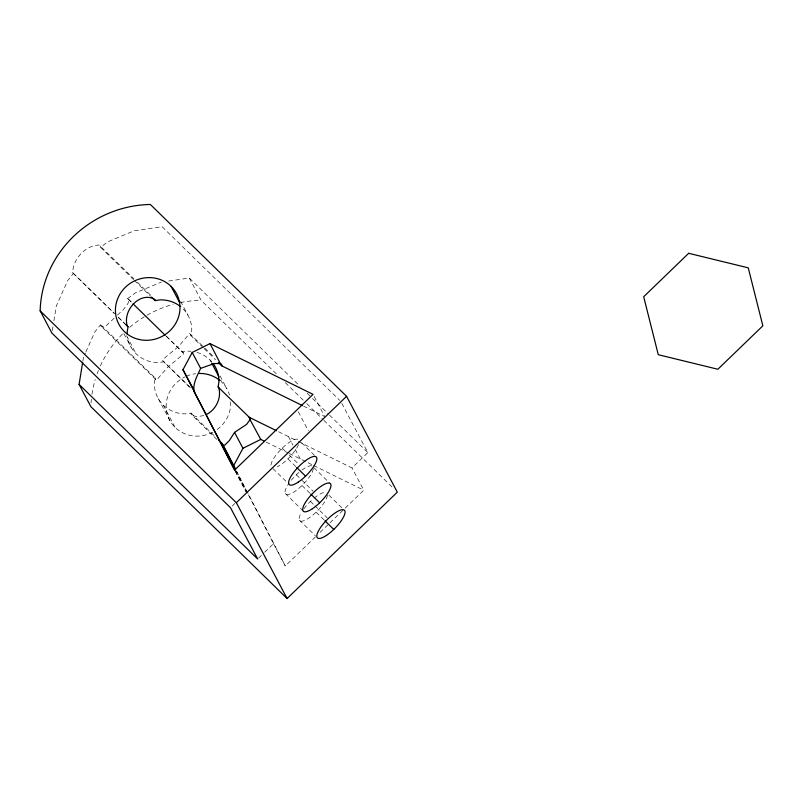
<?xml version="1.0" encoding="UTF-8"?>
<svg xmlns="http://www.w3.org/2000/svg" width="803" height="803" viewBox="0 0 803 803"><rect width="100%" height="100%" fill="white"/><g stroke="black" fill="none" stroke-linecap="round" stroke-linejoin="round"><path stroke-width="0.6" stroke-dasharray="4.01 3.01" d="M190.441 387.919L162.798 360.888L162.879 359.383L178.376 346.615L189.649 333.546L203.882 347.217M166.562 336.427L183.345 352.828L183.255 354.334L167.767 367.112L156.495 380.18L100.877 326.048L100.646 324.693L94.834 331.93L85.921 351.804M216.87 439.462L191.014 414.167L191.064 413.103L185.854 413.856A32.632 30.976 -27.9 0 1 154.387 383.091L155.2 378.032L100.646 324.693M52.325 330.655L53.118 325.727M53.911 320.798L56.28 306.013L67.673 280.618L73.485 273.391L72.671 272.769C72.932 259.228 85.178 245.397 99.11 245.025L133.94 278.822M82.86 361.019L83.452 357.315L85.429 352.908M203.289 347.759L190.943 335.684L191.756 330.635A32.632 30.976 -27.9 0 0 182.863 308.633L181.739 306.515M114.227 318.199L106.438 325.426L102.031 326.921L100.877 326.048M232.248 505.99L234.888 503.441M258.536 558.155L263.826 553.046M264.699 552.193L273.512 543.691L236.263 471.17M298.485 441.57L351.995 467.928L367.854 452.611L340.693 401.309M273.512 543.691L285.296 565.944L315.549 536.745M320.046 532.409L329.039 523.727M329.933 522.863L344.316 508.972M345.22 508.098L363.779 490.191L351.995 467.928M117.419 315.057L123.25 309.787L127.918 303.544L128.791 301.085L128.59 299.298L127.687 298.596L135.175 292.995L161.373 282.094M133.609 279.635L100.526 247.284L108.003 241.683L134.211 230.782L162.136 226.727L339.799 400.436M203.862 415.512C199.676 416.376 194.426 417.59 191.014 414.167M168.66 281.03L189.307 278.039L300.011 386.273M166.141 336.186L182.241 351.925L187.45 351.172A32.632 30.976 -27.9 0 1 191.054 351.302M189.468 386.795L163.902 361.792L158.693 362.544A32.632 30.976 -27.9 0 1 127.637 337.601M303.554 406.137L324.824 416.616M278.581 431.763L297.371 441.018M266.235 442.132L288.177 452.942M289.271 453.484L312.508 464.927M313.622 465.479L363.779 490.191M182.241 351.925L183.345 352.828M162.798 360.888L163.902 361.792M307.147 393.259L311.614 397.626M312.508 398.499L328.578 414.207M329.471 415.081L367.854 452.611M189.307 278.039L201.091 300.302L278.139 375.633M285.306 382.64L303.233 400.165M306.816 403.668L322.936 419.437M323.84 420.31L393.721 488.636M137.464 282.285L151.596 296.096M204.775 348.09L214.592 357.686M301.567 442.724L314.816 455.682M134.502 280.508L150.603 296.247M204.163 348.622L215.626 359.824M313.913 467.637L329.802 483.185M282.224 448.144L285.758 451.597M289.291 455.05L299.007 464.556M128.59 299.298L132.124 302.751M328.899 495.15L342.148 508.098M127.687 298.596L132.164 302.962M287.906 458.884L295.855 466.653M296.327 474.784L300.744 479.1M301.627 479.963L313.11 491.195M302.008 485.524L309.958 493.293M310.44 501.423L313.963 504.876M314.846 505.749L327.212 517.835M73.485 273.391L114.618 313.612M118.192 317.105L126.242 324.974M72.671 272.769L114.177 313.351M118.593 317.667L127.416 326.299M272.98 468.611L287.113 482.432M316.121 512.163L324.071 519.932M285.316 493.524L302.982 510.798M191.064 413.103L215.756 437.244M299.419 520.173L315.318 535.711M314.164 396.481L324.261 415.563M298.304 411.798L308.402 430.87M288.458 436.621L292.944 445.103M295.193 449.349L300.242 458.884M180.534 301.255L187.832 315.037M220.042 375.884L226.777 388.602M210.035 359.945L211.149 362.063M220.695 380.09L221.819 382.208A32.632 30.976 -27.9 0 1 229.507 394.996M235.128 471.18L246.35 492.38M126.573 335.754L136.108 353.772M163.28 405.083L175.064 427.347M123.853 333.596L131.15 347.378M158.311 398.679L170.095 420.943M236.584 471.11L285.296 565.944M235.46 471.18L245.778 491.265M190.512 334.138L190.943 335.684M155.2 378.032L155.631 379.578M100.375 246.019L100.526 247.284M298.485 444.611A19.342 5.812 -45.6 0 1 277.276 466.764M270.952 465.047A19.342 5.812 -45.6 0 1 284.061 446.448A19.342 5.812 -45.6 0 1 298.917 440.134M327.393 495.26A19.342 5.812 -45.6 0 1 308.814 518.126A19.342 5.812 -45.6 0 1 301.466 512.455M303.885 508.831A19.342 5.812 -45.6 0 1 313.2 498.914M314.114 498.151A19.342 5.812 -45.6 0 1 325.928 492.49M196.916 352.397A32.632 30.976 -27.9 0 1 212.373 362.524M230.672 401.871A32.632 30.976 -27.9 0 1 216.961 429.655M212.825 432.215A32.632 30.976 -27.9 0 1 169.282 419.417A32.632 30.976 -27.9 0 1 185.152 376.788M186.266 376.276A32.632 30.976 -27.9 0 1 195.621 373.696M91.05 402.976A108.766 103.266 -27.9 0 1 91.351 399.252M91.964 394.273A108.766 103.266 -27.9 0 1 95.236 379.578M97.123 373.877A108.766 103.266 -27.9 0 1 98.418 370.484M100.335 365.997A108.766 103.266 -27.9 0 1 123.391 333.104M129.725 327.303A108.766 103.266 -27.9 0 1 145.895 315.86M146.959 315.248A108.766 103.266 -27.9 0 1 173.167 304.347M180.324 302.621A108.766 103.266 -27.9 0 1 201.091 300.302M313.29 468.621A19.342 5.812 -45.6 0 1 293.406 492.309A19.342 5.812 -45.6 0 1 289.11 483.115M291.248 480.314A19.342 5.812 -45.6 0 1 299.087 472.274M301.848 470.076A19.342 5.812 -45.6 0 1 311.815 465.84"/><path stroke-width="1.2" d="M180.223 306.344A32.632 30.976 -27.9 0 0 160.279 299.86L155.069 300.623L155.13 299.549C139.973 290.535 122.046 311.052 127.416 326.299L128.028 326.721L127.225 331.78A32.632 30.976 -27.9 0 0 127.255 334.108M234.888 470.066L194.015 391.412C192.75 383.292 197.408 375.533 200.63 368.366L214.371 363.518L220.363 363.578L221.718 364.662L221.799 365.867L302.43 405.585M79.095 384.426L257.653 558.998L230.481 507.697L51.934 333.115L40.15 310.861A108.766 103.266 -27.9 0 1 150.352 204.474L346.565 396.321L397.304 492.149L287.103 598.526L90.89 406.679L79.095 384.426L82.659 362.243M264.046 441.048L260.754 439.432L250.044 419.638L249.934 417.941L218.105 386.996L218.918 381.937A32.632 30.976 -27.9 0 0 213.086 363.448M250.044 419.638L246.591 424.396L234.526 432.385L229.417 440.496L224.91 445.003L223.284 445.474L222.22 444.691L221.929 443.276L218.406 439.823M182.984 369.711L192.208 352.467L210.015 343.614L313.04 394.363L234.566 470.126L182.984 369.711L193.603 389.415M235.43 468.882L233.713 465.539L242.948 448.285L260.754 439.432M287.103 598.526L236.363 502.708L346.565 396.321M206.15 414.589C215.927 410.072 221.779 397.836 218.717 387.417L218.105 386.996M276.393 430.679L248.97 417.169L250.014 419.146M151.496 297.12L155.069 300.623M218.275 362.414L221.799 365.867L220.755 363.889M133.057 303.835L165.247 335.313M296.739 467.517L305.572 476.149M310.841 494.156L319.674 502.788M126.242 324.974L128.028 326.721M324.954 520.796L333.777 529.428M40.15 310.861L236.363 502.708M171.079 286.38L179.501 302.279M211.711 363.127L219.008 376.908M192.208 352.467L200.63 368.366M234.526 432.385L242.948 448.285M193.724 389.997L194.758 391.964M222.973 445.243L221.929 443.276L235.68 470.056M223.284 445.474L233.713 465.539M210.015 343.614L220.363 363.578M199.234 373.435A32.632 30.976 -27.9 0 1 220.092 380.652M688.673 253.296L643.685 296.729L658.279 354.705L717.862 369.25L762.85 325.817L748.255 267.841L688.673 253.296M298.264 482.121A19.342 5.812 -45.6 0 0 316.583 457.409A19.342 5.812 -45.6 0 0 293.346 472.826A19.342 5.812 -45.6 0 0 298.264 482.121M326.47 535.4A19.342 5.812 -45.6 0 0 344.798 510.688A19.342 5.812 -45.6 0 0 321.551 526.106A19.342 5.812 -45.6 0 0 326.47 535.4M138.588 339.378A32.632 30.976 -27.9 0 0 179.079 300.282A32.632 30.976 -27.9 0 0 125.449 287.193A32.632 30.976 -27.9 0 0 138.588 339.378M312.367 508.761A19.342 5.812 -45.6 0 0 330.685 484.048A19.342 5.812 -45.6 0 0 307.449 499.466A19.342 5.812 -45.6 0 0 312.367 508.761"/></g></svg>
